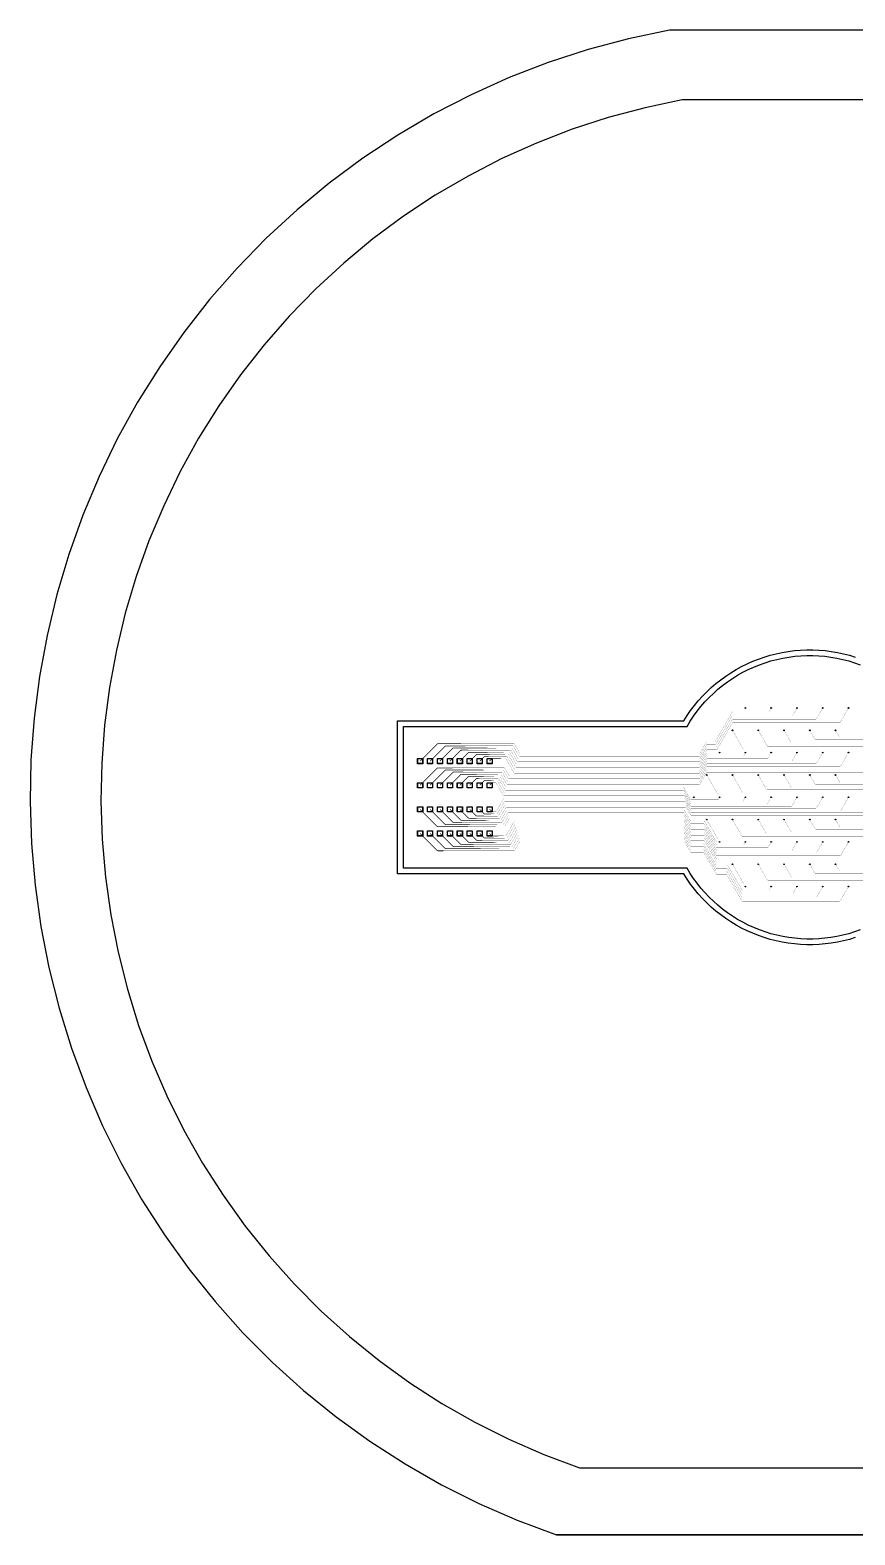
# Model space of a CAD drawing. Header units: metres. Extents: x -54999 to 54999, y -52014 to 54102.
# Drawn here: x -54999 to 3182, y -52014 to 54102 of the extents above; entities that cross this region are included whole.
import ezdxf

# ---------------------------------------------------------------- set-up
doc = ezdxf.new("R2010")
doc.units = ezdxf.units.M
for name, color, linetype in [('eDura_outline_ext', 6, 'Continuous'), ('eDura_outline_int', 6, 'Continuous'), ('etch', 3, 'Continuous'), ('metal', 4, 'Continuous'), ('wafer_ext', 8, 'Continuous'), ('wafer_int', 8, 'Continuous')]:
    doc.layers.add(name, color=color, linetype=linetype)

msp = doc.modelspace()

# ---------------------------------------------------------------- linework, layer by layer
at = {"layer": 'eDura_outline_ext'}
msp.add_lwpolyline([(3210, -9892), (2793, -10018), (2372, -10126), (1946, -10216), (1517, -10289), (1086, -10343), (652, -10380), (218, -10398), (-218, -10398), (-652, -10380), (-1086, -10343), (-1517, -10289), (-1946, -10216), (-2372, -10126), (-2793, -10018), (-3210, -9892), (-3620, -9750), (-4025, -9590), (-4422, -9413), (-4812, -9220), (-5194, -9010), (-5566, -8785), (-5928, -8545), (-6280, -8290), (-6622, -8020), (-6951, -7736), (-7269, -7438), (-7573, -7128), (-7865, -6805), (-8142, -6470), (-8406, -6124), (-8655, -5767), (-8888, -5400), (-8888, -5400), (-29088, -5400), (-29088, 5400), (-8888, 5400), (-8888, 5400), (-8655, 5767), (-8406, 6124), (-8142, 6470), (-7865, 6805), (-7573, 7128), (-7269, 7438), (-6951, 7736), (-6622, 8020), (-6280, 8290), (-5928, 8545), (-5566, 8785), (-5194, 9010), (-4812, 9220), (-4422, 9413), (-4025, 9590), (-3620, 9750), (-3210, 9892), (-2793, 10018), (-2372, 10126), (-1946, 10216), (-1517, 10289), (-1086, 10343), (-652, 10380), (-218, 10398), (218, 10398), (652, 10380), (1086, 10343), (1517, 10289), (1946, 10216), (2372, 10126), (2793, 10018), (3210, 9892)], dxfattribs=at)
at = {"layer": 'eDura_outline_int'}
msp.add_lwpolyline([(3554, -9347), (3151, -9491), (2743, -9617), (2329, -9725), (1912, -9816), (1490, -9888), (1067, -9943), (641, -9979), (214, -9998), (-214, -9998), (-641, -9979), (-1067, -9943), (-1490, -9888), (-1912, -9816), (-2329, -9725), (-2743, -9617), (-3151, -9491), (-3554, -9347), (-3950, -9187), (-4339, -9010), (-4720, -8816), (-5092, -8606), (-5455, -8381), (-5808, -8140), (-6151, -7884), (-6482, -7614), (-6802, -7331), (-7109, -7033), (-7403, -6723), (-7683, -6401), (-7950, -6066), (-8202, -5721), (-8439, -5365), (-8660, -5000), (-8660, -5000), (-28660, -5000), (-28660, 5000), (-8660, 5000), (-8660, 5000), (-8439, 5365), (-8202, 5721), (-7950, 6066), (-7683, 6401), (-7403, 6723), (-7109, 7033), (-6802, 7331), (-6482, 7614), (-6151, 7884), (-5808, 8140), (-5455, 8381), (-5092, 8606), (-4720, 8816), (-4339, 9010), (-3950, 9187), (-3554, 9347), (-3151, 9491), (-2743, 9617), (-2329, 9725), (-1912, 9816), (-1490, 9888), (-1067, 9943), (-641, 9979), (-214, 9998), (214, 9998), (641, 9979), (1067, 9943), (1490, 9888), (1912, 9816), (2329, 9725), (2743, 9617), (3151, 9491), (3554, 9347)], dxfattribs=at)
at = {"layer": 'etch'}
for points in [[(-27660, 2725), (-27310, 2725), (-27310, 2375), (-27660, 2375), (-27660, 2725)], [(-26960, 2725), (-26610, 2725), (-26610, 2375), (-26960, 2375), (-26960, 2725)], [(-26260, 2725), (-25910, 2725), (-25910, 2375), (-26260, 2375), (-26260, 2725)], [(-25560, 2725), (-25210, 2725), (-25210, 2375), (-25560, 2375), (-25560, 2725)], [(-24860, 2725), (-24510, 2725), (-24510, 2375), (-24860, 2375), (-24860, 2725)], [(-24160, 2725), (-23810, 2725), (-23810, 2375), (-24160, 2375), (-24160, 2725)], [(-23460, 2725), (-23110, 2725), (-23110, 2375), (-23460, 2375), (-23460, 2725)], [(-22760, 2725), (-22410, 2725), (-22410, 2375), (-22760, 2375), (-22760, 2725)], [(-27660, 1025), (-27310, 1025), (-27310, 675), (-27660, 675), (-27660, 1025)], [(-26960, 1025), (-26610, 1025), (-26610, 675), (-26960, 675), (-26960, 1025)], [(-26260, 1025), (-25910, 1025), (-25910, 675), (-26260, 675), (-26260, 1025)], [(-25560, 1025), (-25210, 1025), (-25210, 675), (-25560, 675), (-25560, 1025)], [(-24860, 1025), (-24510, 1025), (-24510, 675), (-24860, 675), (-24860, 1025)], [(-24160, 1025), (-23810, 1025), (-23810, 675), (-24160, 675), (-24160, 1025)], [(-23460, 1025), (-23110, 1025), (-23110, 675), (-23460, 675), (-23460, 1025)], [(-22760, 1025), (-22410, 1025), (-22410, 675), (-22760, 675), (-22760, 1025)], [(-27660, -675), (-27310, -675), (-27310, -1025), (-27660, -1025), (-27660, -675)], [(-26960, -675), (-26610, -675), (-26610, -1025), (-26960, -1025), (-26960, -675)], [(-26260, -675), (-25910, -675), (-25910, -1025), (-26260, -1025), (-26260, -675)], [(-25560, -675), (-25210, -675), (-25210, -1025), (-25560, -1025), (-25560, -675)], [(-24860, -675), (-24510, -675), (-24510, -1025), (-24860, -1025), (-24860, -675)], [(-24160, -675), (-23810, -675), (-23810, -1025), (-24160, -1025), (-24160, -675)], [(-23460, -675), (-23110, -675), (-23110, -1025), (-23460, -1025), (-23460, -675)], [(-22760, -675), (-22410, -675), (-22410, -1025), (-22760, -1025), (-22760, -675)], [(-27660, -2375), (-27310, -2375), (-27310, -2725), (-27660, -2725), (-27660, -2375)], [(-26960, -2375), (-26610, -2375), (-26610, -2725), (-26960, -2725), (-26960, -2375)], [(-26260, -2375), (-25910, -2375), (-25910, -2725), (-26260, -2725), (-26260, -2375)], [(-25560, -2375), (-25210, -2375), (-25210, -2725), (-25560, -2725), (-25560, -2375)], [(-24860, -2375), (-24510, -2375), (-24510, -2725), (-24860, -2725), (-24860, -2375)], [(-24160, -2375), (-23810, -2375), (-23810, -2725), (-24160, -2725), (-24160, -2375)], [(-23460, -2375), (-23110, -2375), (-23110, -2725), (-23460, -2725), (-23460, -2375)], [(-22760, -2375), (-22410, -2375), (-22410, -2725), (-22760, -2725), (-22760, -2375)]]:
    msp.add_lwpolyline(points, close=True, dxfattribs=at)
for centre in [(-4545, 6298), (-2727, 6298), (-909, 6298), (909, 6298), (2727, 6298), (-5454, 4723), (-3636, 4723), (-1818, 4723), (0, 4723), (1818, 4723), (-6363, 3149), (-4545, 3149), (-2727, 3149), (-909, 3149), (909, 3149), (2727, 3149), (-7272, 1574), (-5454, 1574), (-3636, 1574), (-1818, 1574), (0, 1574), (1818, 1574), (-8181, 0), (-6363, 0), (-4545, 0), (-2727, 0), (-909, 0), (909, 0), (2727, 0), (-7272, -1574), (-5454, -1574), (-3636, -1574), (-1818, -1574), (0, -1574), (1818, -1574), (-6363, -3149), (-4545, -3149), (-2727, -3149), (-909, -3149), (909, -3149), (2727, -3149), (-5454, -4723), (-3636, -4723), (-1818, -4723), (0, -4723), (1818, -4723), (-4545, -6298), (-2727, -6298), (-909, -6298), (909, -6298), (2727, -6298)]:
    msp.add_circle(centre, 20, dxfattribs=at)
at = {"layer": 'metal'}
for points in [[(-2727, 6298, 10, 10, 0), (-2864, 6061, 10, 10, -0.2679492), (-2907, 6036, 10, 10, 0), (-5425, 6036, 10, 10, 0.2679492), (-5468, 6011, 10, 10, 0), (-6644, 3974, 10, 10, -0.2679492), (-6688, 3949, 10, 10, 0), (-7243, 3949, 10, 10, 0.2679492), (-7286, 3924, 10, 10, 0), (-7748, 3125, 10, 10, -0.2679492), (-7791, 3100, 10, 10, 0), (-20417, 3100, 10, 10, -0.2679492), (-20460, 3125, 10, 10, 0), (-20821, 3750, 10, 10, 0.2679492), (-20864, 3775, 10, 50, 0), (-26240, 3775, 50, 50, 0.1989124), (-26275, 3760, 50, 50, 0), (-27485, 2550, 50, 50, 0)], [(-909, 6298, 10, 10, 0), (-1197, 5799, 10, 10, -0.2679492), (-1240, 5774, 10, 10, 0), (-5425, 5774, 10, 10, 0.2679492), (-5468, 5749, 10, 10, 0), (-6609, 3774, 10, 10, -0.2679492), (-6652, 3749, 10, 10, 0), (-7243, 3749, 10, 10, 0.2679492), (-7286, 3724, 10, 10, 0), (-7748, 2925, 10, 10, -0.2679492), (-7791, 2900, 10, 10, 0), (-20474, 2900, 10, 10, -0.2679492), (-20518, 2925, 10, 10, 0), (-20907, 3600, 10, 10, 0.2679492), (-20951, 3625, 10, 50, 0), (-25690, 3625, 50, 50, 0.1989124), (-25725, 3610, 50, 50, 0), (-26785, 2550, 50, 50, 0)], [(909, 6298, 10, 10, 0), (470, 5537, 10, 10, -0.2679492), (426, 5512, 10, 10, 0), (-5425, 5512, 10, 10, 0.2679492), (-5468, 5487, 10, 10, 0), (-6573, 3574, 10, 10, -0.2679492), (-6616, 3549, 10, 10, 0), (-7243, 3549, 10, 10, 0.2694657), (-7286, 3524, 10, 10, 0), (-7741, 2725, 10, 10, -0.2694657), (-7785, 2700, 10, 10, 0), (-20532, 2700, 10, 10, -0.2679492), (-20575, 2725, 10, 10, 0), (-20994, 3450, 10, 10, 0.2679492), (-21037, 3475, 10, 50, 0), (-25140, 3475, 50, 50, 0.1989124), (-25175, 3460, 50, 50, 0), (-26085, 2550, 50, 50, 0)], [(2727, 6298, 10, 10, 0), (2136, 5275, 10, 10, -0.2679492), (2093, 5250, 10, 10, 0), (-5425, 5250, 10, 10, 0.2679492), (-5468, 5225, 10, 10, 0), (-6537, 3374, 10, 10, -0.2679492), (-6580, 3349, 10, 10, 0), (-7243, 3349, 10, 10, 0.2679492), (-7286, 3324, 10, 10, 0), (-7748, 2525, 10, 10, -0.2679492), (-7791, 2500, 10, 10, 0), (-20590, 2500, 10, 10, -0.2679492), (-20633, 2525, 10, 10, 0), (-21081, 3300, 10, 10, 0.2679492), (-21124, 3325, 10, 50, 0), (-24590, 3325, 50, 50, 0.1989124), (-24625, 3310, 50, 50, 0), (-25385, 2550, 50, 50, 0)], [(23285, 2550, 50, 50, 0), (22975, 2860, 50, 50, 0.1989124), (22940, 2875, 50, 10, 0), (21384, 2875, 10, 10, 0.2679492), (21340, 2850, 10, 10, 0), (20806, 1925, 10, 10, -0.2679492), (20763, 1900, 10, 10, 0), (8282, 1900, 10, 10, 0.2679492), (8239, 1875, 10, 10, 0), (8195, 1799, 10, 10, -0.2679492), (8152, 1774, 10, 10, 0), (7318, 1774, 10, 10, -0.2679492), (7275, 1799, 10, 10, 0), (6377, 3354, 10, 10, 0.2679492), (6334, 3379, 10, 10, 0), (-4649, 3379, 10, 10, -0.2679492), (-4692, 3404, 10, 10, 0), (-5454, 4723, 10, 10, 0)], [(23985, 2550, 50, 50, 0), (23525, 3010, 50, 50, 0.1989124), (23490, 3025, 50, 10, 0), (21297, 3025, 10, 10, 0.2679492), (21254, 3000, 10, 10, 0), (20749, 2125, 10, 10, -0.2679492), (20705, 2100, 10, 10, 0), (8282, 2100, 10, 10, 0.2679492), (8239, 2075, 10, 10, 0), (8195, 1999, 10, 10, -0.2679492), (8152, 1974, 10, 10, 0), (7332, 1974, 10, 10, -0.2679492), (7289, 1999, 10, 10, 0), (6377, 3578, 10, 10, 0.2679492), (6334, 3603, 10, 10, 0), (-2961, 3603, 10, 10, -0.2679492), (-3004, 3628, 10, 10, 0), (-3636, 4723, 10, 10, 0)], [(24685, 2550, 50, 50, 0), (24075, 3160, 50, 50, 0.1989124), (24040, 3175, 50, 10, 0), (21211, 3175, 10, 10, 0.2679492), (21167, 3150, 10, 10, 0), (20691, 2325, 10, 10, -0.2679492), (20648, 2300, 10, 10, 0), (8282, 2300, 10, 10, 0.2679492), (8239, 2275, 10, 10, 0), (8195, 2199, 10, 10, -0.2679492), (8152, 2174, 10, 10, 0), (7346, 2174, 10, 10, -0.2679492), (7303, 2199, 10, 10, 0), (6377, 3802, 10, 10, 0.2679492), (6334, 3827, 10, 10, 0), (-1272, 3827, 10, 10, -0.2679492), (-1315, 3852, 10, 10, 0), (-1818, 4723, 10, 10, 0)], [(25385, 2550, 50, 50, 0), (24625, 3310, 50, 50, 0.1989124), (24590, 3325, 50, 10, 0), (21124, 3325, 10, 10, 0.2679492), (21081, 3300, 10, 10, 0), (20633, 2525, 10, 10, -0.2679492), (20590, 2500, 10, 10, 0), (8282, 2500, 10, 10, 0.2679492), (8239, 2475, 10, 10, 0), (8195, 2399, 10, 10, -0.2679492), (8152, 2374, 10, 10, 0), (7360, 2374, 10, 10, -0.2679492), (7317, 2399, 10, 10, 0), (6377, 4026, 10, 10, 0.2679492), (6334, 4051, 10, 10, 0), (417, 4051, 10, 10, -0.2679492), (374, 4076, 10, 10, 0), (0, 4723, 10, 10, 0)], [(26085, 2550, 50, 50, 0), (25175, 3460, 50, 50, 0.1989124), (25140, 3475, 50, 10, 0), (21037, 3475, 10, 10, 0.2679492), (20994, 3450, 10, 10, 0), (20575, 2725, 10, 10, -0.2679492), (20532, 2700, 10, 10, 0), (8282, 2700, 10, 10, 0.2679492), (8239, 2675, 10, 10, 0), (8195, 2599, 10, 10, -0.2679492), (8152, 2574, 10, 10, 0), (7374, 2574, 10, 10, -0.2679492), (7331, 2599, 10, 10, 0), (6377, 4250, 10, 10, 0.2679492), (6334, 4275, 10, 10, 0), (2106, 4275, 10, 10, -0.2679492), (2062, 4300, 10, 10, 0), (1818, 4723, 10, 10, 0)], [(-6363, 3149, 10, 10, 0), (-7243, 3149, 10, 10, 0.2679492), (-7286, 3124, 10, 10, 0), (-7748, 2325, 10, 10, -0.2679492), (-7791, 2300, 10, 10, 0), (-20648, 2300, 10, 10, -0.2679492), (-20691, 2325, 10, 10, 0), (-21167, 3150, 10, 10, 0.2679492), (-21211, 3175, 10, 50, 0), (-24040, 3175, 50, 50, 0.1989124), (-24075, 3160, 50, 50, 0), (-24685, 2550, 50, 50, 0)], [(909, 3149, 10, 10, 0), (471, 2390, 10, 10, -0.2679492), (427, 2365, 10, 10, 0), (-7243, 2365, 10, 10, 0.2679492), (-7286, 2340, 10, 10, 0), (-7757, 1525, 10, 10, -0.2679492), (-7800, 1500, 10, 10, 0), (-21167, 1500, 10, 10, -0.2679492), (-21211, 1525, 10, 10, 0), (-21514, 2050, 10, 10, 0.2679492), (-21557, 2075, 10, 50, 0), (-26240, 2075, 50, 50, 0.1989124), (-26275, 2060, 50, 50, 0), (-27485, 850, 50, 50, 0)], [(2727, 3149, 10, 10, 0), (2176, 2194, 10, 10, -0.2679492), (2132, 2169, 10, 10, 0), (-7243, 2169, 10, 10, 0.2679492), (-7286, 2144, 10, 10, 0), (-7759, 1325, 10, 10, -0.2679492), (-7803, 1300, 10, 10, 0), (-21225, 1300, 10, 10, -0.2679492), (-21268, 1325, 10, 10, 0), (-21600, 1900, 10, 10, 0.2679492), (-21644, 1925, 10, 50, 0), (-25690, 1925, 50, 50, 0.1989124), (-25725, 1910, 50, 50, 0), (-26785, 850, 50, 50, 0)], [(4545, 3149, 10, 10, 0), (3880, 1998, 10, 10, -0.2679492), (3837, 1973, 10, 10, 0), (-7243, 1973, 10, 10, 0.2679492), (-7286, 1948, 10, 10, 0), (-7762, 1125, 10, 10, -0.2679492), (-7805, 1100, 10, 10, 0), (-21283, 1100, 10, 10, -0.2679492), (-21326, 1125, 10, 10, 0), (-21687, 1750, 10, 10, 0.2679492), (-21730, 1775, 10, 50, 0), (-25140, 1775, 50, 50, 0.1989124), (-25175, 1760, 50, 50, 0), (-26085, 850, 50, 50, 0)], [(6363, 3149, 10, 10, 0), (5585, 1802, 10, 10, -0.2679492), (5542, 1777, 10, 10, 0), (-7243, 1777, 10, 10, 0.2679492), (-7286, 1752, 10, 10, 0), (-7764, 925, 10, 10, -0.2679492), (-7807, 900, 10, 10, 0), (-21340, 900, 10, 10, -0.2679492), (-21384, 925, 10, 10, 0), (-21773, 1600, 10, 10, 0.2679492), (-21817, 1625, 10, 50, 0), (-24590, 1625, 50, 50, 0.1989124), (-24625, 1610, 50, 50, 0), (-25385, 850, 50, 50, 0)], [(-4545, 3149, 10, 10, 0), (-4644, 2978, 10, 10, -0.2679492), (-4687, 2953, 10, 10, 0), (-7243, 2953, 10, 10, 0.2679492), (-7286, 2928, 10, 10, 0), (-7750, 2125, 10, 10, -0.2679492), (-7793, 2100, 10, 10, 0), (-20705, 2100, 10, 10, -0.2679492), (-20749, 2125, 10, 10, 0), (-21254, 3000, 10, 10, 0.2679492), (-21297, 3025, 10, 50, 0), (-23490, 3025, 50, 50, 0.1989124), (-23525, 3010, 50, 50, 0), (-23985, 2550, 50, 50, 0)], [(-2727, 3149, 10, 10, 0), (-2939, 2782, 10, 10, -0.2679492), (-2982, 2757, 10, 10, 0), (-7243, 2757, 10, 10, 0.2679492), (-7286, 2732, 10, 10, 0), (-7752, 1925, 10, 10, -0.2679492), (-7796, 1900, 10, 10, 0), (-20763, 1900, 10, 10, -0.2679492), (-20806, 1925, 10, 10, 0), (-21340, 2850, 10, 10, 0.2679492), (-21384, 2875, 10, 50, 0), (-22940, 2875, 50, 50, 0.1989124), (-22975, 2860, 50, 50, 0), (-23285, 2550, 50, 50, 0)], [(-909, 3149, 10, 10, 0), (-1234, 2586, 10, 10, -0.2679492), (-1277, 2561, 10, 10, 0), (-7243, 2561, 10, 10, 0.2679492), (-7286, 2536, 10, 10, 0), (-7755, 1725, 10, 10, -0.2679492), (-7798, 1700, 10, 10, 0), (-20821, 1700, 10, 10, -0.2679492), (-20864, 1725, 10, 10, 0), (-21427, 2700, 10, 10, 0.2679492), (-21470, 2725, 10, 50, 0), (-22390, 2725, 50, 50, 0.1989124), (-22425, 2710, 50, 50, 0), (-22585, 2550, 50, 50, 0)], [(-6363, 0, 10, 10, 0), (-6439, -132, 10, 10, -0.2679492), (-6483, -157, 10, 10, 0), (-8379, -157, 10, 10, -0.2679492), (-8423, -132, 10, 10, 0), (-8889, 675, 10, 10, 0.2679492), (-8932, 700, 10, 10, 0), (-21398, 700, 10, 10, -0.2679492), (-21441, 725, 10, 10, 0), (-21860, 1450, 10, 10, 0.2679492), (-21903, 1475, 10, 50, 0), (-24040, 1475, 50, 50, 0.1989124), (-24075, 1460, 50, 50, 0), (-24685, 850, 50, 50, 0)], [(-4545, 0, 10, 10, 0), (-4712, -289, 10, 10, -0.2679492), (-4755, -314, 10, 10, 0), (-8379, -314, 10, 10, -0.2679492), (-8423, -289, 10, 10, 0), (-8864, 475, 10, 10, 0.2679492), (-8907, 500, 10, 10, 0), (-21456, 500, 10, 10, -0.2679492), (-21499, 525, 10, 10, 0), (-21947, 1300, 10, 10, 0.2679492), (-21990, 1325, 10, 50, 0), (-23490, 1325, 50, 50, 0.1989124), (-23525, 1310, 50, 50, 0), (-23985, 850, 50, 50, 0)], [(-2727, 0, 10, 10, 0), (-2984, -446, 10, 10, -0.2679492), (-3028, -471, 10, 10, 0), (-8379, -471, 10, 10, -0.2679492), (-8423, -446, 10, 10, 0), (-8839, 275, 10, 10, 0.2679492), (-8882, 300, 10, 10, 0), (-21514, 300, 10, 10, -0.2679492), (-21557, 325, 10, 10, 0), (-22033, 1150, 10, 10, 0.2679492), (-22077, 1175, 10, 50, 0), (-22940, 1175, 50, 50, 0.1989124), (-22975, 1160, 50, 50, 0), (-23285, 850, 50, 50, 0)], [(-7272, 1574, 10, 10, 0), (-6483, 207, 10, 10, 0.2679492), (-6439, 182, 10, 10, 0), (8152, 182, 10, 10, -0.2679492), (8195, 157, 10, 10, 0), (8214, 125, 10, 10, 0.2679492), (8257, 100, 10, 10, 0), (21571, 100, 10, 10, 0.2679492), (21615, 125, 10, 10, 0), (22120, 1000, 10, 10, -0.2679492), (22163, 1025, 10, 50, 0), (22390, 1025, 50, 50, -0.1989124), (22425, 1010, 50, 50, 0), (22585, 850, 50, 50, 0)], [(-5454, 1574, 10, 10, 0), (-4765, 381, 10, 10, 0.2679492), (-4722, 356, 10, 10, 0), (8152, 356, 10, 10, -0.2875616), (8197, 328, 10, 10, 0.2875616), (8242, 300, 10, 10, 0), (21514, 300, 10, 10, 0.2679492), (21557, 325, 10, 10, 0), (22033, 1150, 10, 10, -0.2679492), (22077, 1175, 10, 50, 0), (22940, 1175, 50, 50, -0.1989124), (22975, 1160, 50, 50, 0), (23285, 850, 50, 50, 0)], [(-3636, 1574, 10, 10, 0), (-3048, 555, 10, 10, 0.2679492), (-3004, 530, 10, 10, 0), (8152, 530, 10, 10, -0.2030902), (8188, 515, 10, 10, 0.2030902), (8224, 500, 10, 10, 0), (21456, 500, 10, 10, 0.2679492), (21499, 525, 10, 10, 0), (21947, 1300, 10, 10, -0.2679492), (21990, 1325, 10, 50, 0), (23490, 1325, 50, 50, -0.1989124), (23525, 1310, 50, 50, 0), (23985, 850, 50, 50, 0)], [(-1818, 1574, 10, 10, 0), (-1330, 729, 10, 10, 0.2679492), (-1287, 704, 10, 10, 0), (8179, 704, 10, 10, -0.0159501), (8183, 704, 10, 10, 0), (8249, 700, 10, 10, 0.0159501), (8252, 700, 10, 10, 0), (21398, 700, 10, 10, 0.2679492), (21441, 725, 10, 10, 0), (21860, 1450, 10, 10, -0.2679492), (21903, 1475, 10, 50, 0), (24040, 1475, 50, 50, -0.1989124), (24075, 1460, 50, 50, 0), (24685, 850, 50, 50, 0)], [(0, 1574, 10, 10, 0), (387, 903, 10, 10, 0.2679492), (431, 878, 10, 10, 0), (8166, 878, 10, 10, 0.1467863), (8194, 887, 10, 10, 0), (8201, 892, 10, 10, -0.1467863), (8229, 900, 10, 10, 0), (21340, 900, 10, 10, 0.2679492), (21384, 925, 10, 10, 0), (21773, 1600, 10, 10, -0.2679492), (21817, 1625, 10, 50, 0), (24590, 1625, 50, 50, -0.1989124), (24625, 1610, 50, 50, 0), (25385, 850, 50, 50, 0)], [(1818, 1574, 10, 10, 0), (2105, 1077, 10, 10, 0.2679492), (2148, 1052, 10, 10, 0), (8151, 1052, 10, 10, 0.2603689), (8194, 1076, 10, 10, -0.2603689), (8236, 1100, 10, 10, 0), (21283, 1100, 10, 10, 0.2679492), (21326, 1125, 10, 10, 0), (21687, 1750, 10, 10, -0.2679492), (21730, 1775, 10, 50, 0), (25140, 1775, 50, 50, -0.1989124), (25175, 1760, 50, 50, 0), (26085, 850, 50, 50, 0)], [(6363, 0, 10, 10, 0), (5652, -1231, 10, 10, -0.2679492), (5609, -1256, 10, 10, 0), (-8379, -1256, 10, 10, -0.2679492), (-8423, -1231, 10, 10, 0), (-8715, -725, 10, 10, 0.2679492), (-8758, -700, 10, 10, 0), (-21398, -700, 10, 10, 0.2679492), (-21441, -725, 10, 10, 0), (-21860, -1450, 10, 10, -0.2679492), (-21903, -1475, 10, 50, 0), (-24040, -1475, 50, 50, -0.1989124), (-24075, -1460, 50, 50, 0), (-24685, -850, 50, 50, 0)], [(4545, 0, 10, 10, 0), (3925, -1074, 10, 10, -0.2679492), (3882, -1099, 10, 10, 0), (-8379, -1099, 10, 10, -0.2679492), (-8423, -1074, 10, 10, 0), (-8740, -525, 10, 10, 0.2679492), (-8783, -500, 10, 10, 0), (-21456, -500, 10, 10, 0.2679492), (-21499, -525, 10, 10, 0), (-21947, -1300, 10, 10, -0.2679492), (-21990, -1325, 10, 50, 0), (-23490, -1325, 50, 50, -0.1989124), (-23525, -1310, 50, 50, 0), (-23985, -850, 50, 50, 0)], [(2727, 0, 10, 10, 0), (2198, -917, 10, 10, -0.2679492), (2154, -942, 10, 10, 0), (-8379, -942, 10, 10, -0.2679492), (-8423, -917, 10, 10, 0), (-8764, -325, 10, 10, 0.2679492), (-8808, -300, 10, 10, 0), (-21514, -300, 10, 10, 0.2679492), (-21557, -325, 10, 10, 0), (-22033, -1150, 10, 10, -0.2679492), (-22077, -1175, 10, 50, 0), (-22940, -1175, 50, 50, -0.1989124), (-22975, -1160, 50, 50, 0), (-23285, -850, 50, 50, 0)], [(-909, 0, 10, 10, 0), (-1257, -603, 10, 10, -0.2679492), (-1300, -628, 10, 10, 0), (-8379, -628, 10, 10, -0.2679492), (-8423, -603, 10, 10, 0), (-8814, 75, 10, 10, 0.2679492), (-8857, 100, 10, 10, 0), (-21571, 100, 10, 10, -0.2679492), (-21615, 125, 10, 10, 0), (-22120, 1000, 10, 10, 0.2679492), (-22163, 1025, 10, 50, 0), (-22390, 1025, 50, 50, 0.1989124), (-22425, 1010, 50, 50, 0), (-22585, 850, 50, 50, 0)], [(909, 0, 10, 10, 0), (470, -760, 10, 10, -0.2679492), (427, -785, 10, 10, 0), (-8379, -785, 10, 10, -0.2679492), (-8423, -760, 10, 10, 0), (-8789, -125, 10, 10, 0.2679492), (-8833, -100, 10, 10, 0), (-21571, -100, 10, 10, 0.2679492), (-21615, -125, 10, 10, 0), (-22120, -1000, 10, 10, -0.2679492), (-22163, -1025, 10, 50, 0), (-22390, -1025, 50, 50, -0.1989124), (-22425, -1010, 50, 50, 0), (-22585, -850, 50, 50, 0)], [(-27485, -850, 50, 50, 0), (-26275, -2060, 50, 50, 0.1989124), (-26240, -2075, 50, 10, 0), (-21557, -2075, 10, 10, 0.2679492), (-21514, -2050, 10, 10, 0), (-21211, -1525, 10, 10, -0.2679492), (-21167, -1500, 10, 10, 0), (-8884, -1500, 10, 10, -0.2679492), (-8841, -1525, 10, 10, 0), (-8423, -2249, 10, 10, 0.2679492), (-8379, -2274, 10, 10, 0), (-7463, -2274, 10, 10, -0.2679492), (-7420, -2299, 10, 10, 0), (-6605, -3712, 10, 10, 0.2679492), (-6561, -3737, 10, 10, 0), (-1277, -3737, 10, 10, 0.2679492), (-1234, -3712, 10, 10, 0), (-909, -3149, 10, 10, 0)], [(-26785, -850, 50, 50, 0), (-25725, -1910, 50, 50, 0.1989124), (-25690, -1925, 50, 10, 0), (-21644, -1925, 10, 10, 0.2679492), (-21600, -1900, 10, 10, 0), (-21268, -1325, 10, 10, -0.2679492), (-21225, -1300, 10, 10, 0), (-8884, -1300, 10, 10, -0.2679492), (-8841, -1325, 10, 10, 0), (-8423, -2049, 10, 10, 0.2679492), (-8379, -2074, 10, 10, 0), (-7466, -2074, 10, 10, -0.2679492), (-7422, -2099, 10, 10, 0), (-6605, -3516, 10, 10, 0.2679492), (-6561, -3541, 10, 10, 0), (-2982, -3541, 10, 10, 0.2679492), (-2939, -3516, 10, 10, 0), (-2727, -3149, 10, 10, 0)], [(-4545, -3149, 10, 10, 0), (-4644, -3320, 10, 10, -0.2679492), (-4687, -3345, 10, 10, 0), (-6561, -3345, 10, 10, -0.2679492), (-6605, -3320, 10, 10, 0), (-7425, -1899, 10, 10, 0.2679492), (-7468, -1874, 10, 10, 0), (-8379, -1874, 10, 10, -0.2679492), (-8423, -1849, 10, 10, 0), (-8841, -1125, 10, 10, 0.2679492), (-8884, -1100, 10, 10, 0), (-21283, -1100, 10, 10, 0.2679492), (-21326, -1125, 10, 10, 0), (-21687, -1750, 10, 10, -0.2679492), (-21730, -1775, 10, 50, 0), (-25140, -1775, 50, 50, -0.1989124), (-25175, -1760, 50, 50, 0), (-26085, -850, 50, 50, 0)], [(-6363, -3149, 10, 10, 0), (-6561, -3149, 10, 10, -0.2679492), (-6605, -3124, 10, 10, 0), (-7427, -1699, 10, 10, 0.2679492), (-7470, -1674, 10, 10, 0), (-8379, -1674, 10, 10, -0.2679492), (-8423, -1649, 10, 10, 0), (-8841, -925, 10, 10, 0.2679492), (-8884, -900, 10, 10, 0), (-21340, -900, 10, 10, 0.2679492), (-21384, -925, 10, 10, 0), (-21773, -1600, 10, 10, -0.2679492), (-21817, -1625, 10, 50, 0), (-24590, -1625, 50, 50, -0.1989124), (-24625, -1610, 50, 50, 0), (-25385, -850, 50, 50, 0)], [(27485, -850, 50, 50, 0), (26275, -2060, 50, 50, -0.1989124), (26240, -2075, 50, 10, 0), (21557, -2075, 10, 10, -0.2679492), (21514, -2050, 10, 10, 0), (21211, -1525, 10, 10, 0.2679492), (21167, -1500, 10, 10, 0), (8274, -1500, 10, 10, 0.2679492), (8231, -1525, 10, 10, 0), (7514, -2767, 10, 10, -0.2679492), (7470, -2792, 10, 10, 0), (-4722, -2792, 10, 10, -0.2679492), (-4765, -2767, 10, 10, 0), (-5454, -1574, 10, 10, 0)], [(26785, -850, 50, 50, 0), (25725, -1910, 50, 50, -0.1989124), (25690, -1925, 50, 10, 0), (21644, -1925, 10, 10, -0.2679492), (21600, -1900, 10, 10, 0), (21268, -1325, 10, 10, 0.2679492), (21225, -1300, 10, 10, 0), (8289, -1300, 10, 10, 0.2679492), (8246, -1325, 10, 10, 0), (7514, -2593, 10, 10, -0.2679492), (7470, -2618, 10, 10, 0), (-3004, -2618, 10, 10, -0.2679492), (-3048, -2593, 10, 10, 0), (-3636, -1574, 10, 10, 0)], [(26085, -850, 50, 50, 0), (25175, -1760, 50, 50, -0.1989124), (25140, -1775, 50, 10, 0), (21730, -1775, 10, 10, -0.2679492), (21687, -1750, 10, 10, 0), (21326, -1125, 10, 10, 0.2679492), (21283, -1100, 10, 10, 0), (8304, -1100, 10, 10, 0.2679492), (8261, -1125, 10, 10, 0), (7514, -2419, 10, 10, -0.2679492), (7470, -2444, 10, 10, 0), (-1287, -2444, 10, 10, -0.2679492), (-1330, -2419, 10, 10, 0), (-1818, -1574, 10, 10, 0)], [(0, -1574, 10, 10, 0), (387, -2245, 10, 10, 0.2679492), (431, -2270, 10, 10, 0), (7470, -2270, 10, 10, 0.2679492), (7514, -2245, 10, 10, 0), (8276, -925, 10, 10, -0.2679492), (8319, -900, 10, 10, 0), (21340, -900, 10, 10, -0.2679492), (21384, -925, 10, 10, 0), (21773, -1600, 10, 10, 0.2679492), (21817, -1625, 10, 50, 0), (24590, -1625, 50, 50, 0.1989124), (24625, -1610, 50, 50, 0), (25385, -850, 50, 50, 0)], [(1818, -1574, 10, 10, 0), (2105, -2071, 10, 10, 0.2679492), (2148, -2096, 10, 10, 0), (7470, -2096, 10, 10, 0.2679492), (7514, -2071, 10, 10, 0), (8291, -725, 10, 10, -0.2679492), (8334, -700, 10, 10, 0), (21398, -700, 10, 10, -0.2679492), (21441, -725, 10, 10, 0), (21860, -1450, 10, 10, 0.2679492), (21903, -1475, 10, 50, 0), (24040, -1475, 50, 50, 0.1989124), (24075, -1460, 50, 50, 0), (24685, -850, 50, 50, 0)], [(4545, -3149, 10, 10, 0), (3880, -4300, 10, 10, -0.2679492), (3837, -4325, 10, 10, 0), (-6561, -4325, 10, 10, -0.2679492), (-6605, -4300, 10, 10, 0), (-7413, -2899, 10, 10, 0.2679492), (-7457, -2874, 10, 10, 0), (-8379, -2874, 10, 10, -0.2679492), (-8423, -2849, 10, 10, 0), (-8841, -2125, 10, 10, 0.2679492), (-8884, -2100, 10, 10, 0), (-20705, -2100, 10, 10, 0.2679492), (-20749, -2125, 10, 10, 0), (-21254, -3000, 10, 10, -0.2679492), (-21297, -3025, 10, 50, 0), (-23490, -3025, 50, 50, -0.1989124), (-23525, -3010, 50, 50, 0), (-23985, -2550, 50, 50, 0)], [(-23285, -2550, 50, 50, 0), (-22975, -2860, 50, 50, 0.1989124), (-22940, -2875, 50, 10, 0), (-21384, -2875, 10, 10, 0.2679492), (-21340, -2850, 10, 10, 0), (-20806, -1925, 10, 10, -0.2679492), (-20763, -1900, 10, 10, 0), (-8884, -1900, 10, 10, -0.2679492), (-8841, -1925, 10, 10, 0), (-8423, -2649, 10, 10, 0.2679492), (-8379, -2674, 10, 10, 0), (-7459, -2674, 10, 10, -0.2679492), (-7416, -2699, 10, 10, 0), (-6605, -4104, 10, 10, 0.2679492), (-6561, -4129, 10, 10, 0), (2132, -4129, 10, 10, 0.2679492), (2176, -4104, 10, 10, 0), (2727, -3149, 10, 10, 0)], [(909, -3149, 10, 10, 0), (471, -3908, 10, 10, -0.2679492), (427, -3933, 10, 10, 0), (-6561, -3933, 10, 10, -0.2679492), (-6605, -3908, 10, 10, 0), (-7418, -2499, 10, 10, 0.2679492), (-7461, -2474, 10, 10, 0), (-8379, -2474, 10, 10, -0.2679492), (-8423, -2449, 10, 10, 0), (-8841, -1725, 10, 10, 0.2679492), (-8884, -1700, 10, 10, 0), (-20821, -1700, 10, 10, 0.2679492), (-20864, -1725, 10, 10, 0), (-21427, -2700, 10, 10, -0.2679492), (-21470, -2725, 10, 50, 0), (-22390, -2725, 50, 50, -0.1989124), (-22425, -2710, 50, 50, 0), (-22585, -2550, 50, 50, 0)], [(-7272, -1574, 10, 10, 0), (-6483, -2941, 10, 10, 0.2679492), (-6439, -2966, 10, 10, 0), (7470, -2966, 10, 10, 0.2679492), (7514, -2941, 10, 10, 0), (8216, -1725, 10, 10, -0.2679492), (8259, -1700, 10, 10, 0), (20821, -1700, 10, 10, -0.2679492), (20864, -1725, 10, 10, 0), (21427, -2700, 10, 10, 0.2679492), (21470, -2725, 10, 50, 0), (22390, -2725, 50, 50, 0.1989124), (22425, -2710, 50, 50, 0), (22585, -2550, 50, 50, 0)], [(2727, -6298, 10, 10, 0), (2136, -7321, 10, 10, -0.2679492), (2093, -7346, 10, 10, 0), (-4743, -7346, 10, 10, -0.2679492), (-4787, -7321, 10, 10, 0), (-5868, -5448, 10, 10, 0.2679492), (-5911, -5423, 10, 10, 0), (-6561, -5423, 10, 10, -0.2679492), (-6605, -5398, 10, 10, 0), (-7470, -3899, 10, 10, 0.2679492), (-7513, -3874, 10, 10, 0), (-8379, -3874, 10, 10, -0.2679492), (-8423, -3849, 10, 10, 0), (-8841, -3125, 10, 10, 0.2679492), (-8884, -3100, 10, 10, 0), (-20417, -3100, 10, 10, 0.2679492), (-20460, -3125, 10, 10, 0), (-20821, -3750, 10, 10, -0.2679492), (-20864, -3775, 10, 50, 0), (-26240, -3775, 50, 50, -0.1989124), (-26275, -3760, 50, 50, 0), (-27485, -2550, 50, 50, 0)], [(909, -6298, 10, 10, 0), (470, -7059, 10, 10, -0.2679492), (426, -7084, 10, 10, 0), (-4743, -7084, 10, 10, -0.2679492), (-4787, -7059, 10, 10, 0), (-5832, -5248, 10, 10, 0.2679492), (-5875, -5223, 10, 10, 0), (-6561, -5223, 10, 10, -0.2679492), (-6605, -5198, 10, 10, 0), (-7470, -3699, 10, 10, 0.2679492), (-7513, -3674, 10, 10, 0), (-8379, -3674, 10, 10, -0.2679492), (-8423, -3649, 10, 10, 0), (-8841, -2925, 10, 10, 0.2679492), (-8884, -2900, 10, 10, 0), (-20474, -2900, 10, 10, 0.2679492), (-20518, -2925, 10, 10, 0), (-20907, -3600, 10, 10, -0.2679492), (-20951, -3625, 10, 50, 0), (-25690, -3625, 50, 50, -0.1989124), (-25725, -3610, 50, 50, 0), (-26785, -2550, 50, 50, 0)], [(-909, -6298, 10, 10, 0), (-1197, -6797, 10, 10, -0.2679492), (-1240, -6822, 10, 10, 0), (-4743, -6822, 10, 10, -0.2679492), (-4787, -6797, 10, 10, 0), (-5796, -5048, 10, 10, 0.2679492), (-5839, -5023, 10, 10, 0), (-6561, -5023, 10, 10, -0.2679492), (-6605, -4998, 10, 10, 0), (-7470, -3499, 10, 10, 0.2679492), (-7513, -3474, 10, 10, 0), (-8379, -3474, 10, 10, -0.2679492), (-8423, -3449, 10, 10, 0), (-8841, -2725, 10, 10, 0.2679492), (-8884, -2700, 10, 10, 0), (-20532, -2700, 10, 10, 0.2679492), (-20575, -2725, 10, 10, 0), (-20994, -3450, 10, 10, -0.2679492), (-21037, -3475, 10, 50, 0), (-25140, -3475, 50, 50, -0.1989124), (-25175, -3460, 50, 50, 0), (-26085, -2550, 50, 50, 0)], [(-2727, -6298, 10, 10, 0), (-2864, -6535, 10, 10, -0.2679492), (-2907, -6560, 10, 10, 0), (-4743, -6560, 10, 10, -0.2679492), (-4787, -6535, 10, 10, 0), (-5760, -4848, 10, 10, 0.2679492), (-5804, -4823, 10, 10, 0), (-6561, -4823, 10, 10, -0.2679492), (-6605, -4798, 10, 10, 0), (-7470, -3299, 10, 10, 0.2679492), (-7513, -3274, 10, 10, 0), (-8379, -3274, 10, 10, -0.2679492), (-8423, -3249, 10, 10, 0), (-8841, -2525, 10, 10, 0.2679492), (-8884, -2500, 10, 10, 0), (-20590, -2500, 10, 10, 0.2679492), (-20633, -2525, 10, 10, 0), (-21081, -3300, 10, 10, -0.2679492), (-21124, -3325, 10, 50, 0), (-24590, -3325, 50, 50, -0.1989124), (-24625, -3310, 50, 50, 0), (-25385, -2550, 50, 50, 0)], [(6363, -3149, 10, 10, 0), (5585, -4496, 10, 10, -0.2679492), (5542, -4521, 10, 10, 0), (-6561, -4521, 10, 10, -0.2679492), (-6605, -4496, 10, 10, 0), (-7411, -3099, 10, 10, 0.2679492), (-7454, -3074, 10, 10, 0), (-8379, -3074, 10, 10, -0.2679492), (-8423, -3049, 10, 10, 0), (-8841, -2325, 10, 10, 0.2679492), (-8884, -2300, 10, 10, 0), (-20648, -2300, 10, 10, 0.2679492), (-20691, -2325, 10, 10, 0), (-21167, -3150, 10, 10, -0.2679492), (-21211, -3175, 10, 50, 0), (-24040, -3175, 50, 50, -0.1989124), (-24075, -3160, 50, 50, 0), (-24685, -2550, 50, 50, 0)], [(-5454, -4723, 10, 10, 0), (-4692, -6042, 10, 10, 0.2679492), (-4649, -6067, 10, 10, 0), (5652, -6067, 10, 10, 0.2679492), (5696, -6042, 10, 10, 0), (6601, -4474, 10, 10, -0.2679492), (6645, -4449, 10, 10, 0), (7470, -4449, 10, 10, 0.2679492), (7514, -4424, 10, 10, 0), (8264, -3125, 10, 10, -0.2679492), (8307, -3100, 10, 10, 0), (20417, -3100, 10, 10, -0.2679492), (20460, -3125, 10, 10, 0), (20821, -3750, 10, 10, 0.2679492), (20864, -3775, 10, 50, 0), (26240, -3775, 50, 50, 0.1989124), (26275, -3760, 50, 50, 0), (27485, -2550, 50, 50, 0)], [(-3636, -4723, 10, 10, 0), (-3004, -5818, 10, 10, 0.2679492), (-2961, -5843, 10, 10, 0), (5652, -5843, 10, 10, 0.2679492), (5696, -5818, 10, 10, 0), (6587, -4274, 10, 10, -0.2679492), (6631, -4249, 10, 10, 0), (7470, -4249, 10, 10, 0.2679492), (7514, -4224, 10, 10, 0), (8264, -2925, 10, 10, -0.2679492), (8307, -2900, 10, 10, 0), (20474, -2900, 10, 10, -0.2679492), (20518, -2925, 10, 10, 0), (20907, -3600, 10, 10, 0.2679492), (20951, -3625, 10, 50, 0), (25690, -3625, 50, 50, 0.1989124), (25725, -3610, 50, 50, 0), (26785, -2550, 50, 50, 0)], [(-1818, -4723, 10, 10, 0), (-1315, -5594, 10, 10, 0.2679492), (-1272, -5619, 10, 10, 0), (5652, -5619, 10, 10, 0.2679492), (5696, -5594, 10, 10, 0), (6574, -4074, 10, 10, -0.2679492), (6617, -4049, 10, 10, 0), (7470, -4049, 10, 10, 0.2679492), (7514, -4024, 10, 10, 0), (8264, -2725, 10, 10, -0.2679492), (8307, -2700, 10, 10, 0), (20532, -2700, 10, 10, -0.2679492), (20575, -2725, 10, 10, 0), (20994, -3450, 10, 10, 0.2679492), (21037, -3475, 10, 50, 0), (25140, -3475, 50, 50, 0.1989124), (25175, -3460, 50, 50, 0), (26085, -2550, 50, 50, 0)], [(0, -4723, 10, 10, 0), (374, -5370, 10, 10, 0.2679492), (417, -5395, 10, 10, 0), (5652, -5395, 10, 10, 0.2679492), (5696, -5370, 10, 10, 0), (6560, -3874, 10, 10, -0.2679492), (6603, -3849, 10, 10, 0), (7470, -3849, 10, 10, 0.2679492), (7514, -3824, 10, 10, 0), (8264, -2525, 10, 10, -0.2679492), (8307, -2500, 10, 10, 0), (20590, -2500, 10, 10, -0.2679492), (20633, -2525, 10, 10, 0), (21081, -3300, 10, 10, 0.2679492), (21124, -3325, 10, 50, 0), (24590, -3325, 50, 50, 0.1989124), (24625, -3310, 50, 50, 0), (25385, -2550, 50, 50, 0)], [(1818, -4723, 10, 10, 0), (2062, -5146, 10, 10, 0.2679492), (2106, -5171, 10, 10, 0), (5652, -5171, 10, 10, 0.2679492), (5696, -5146, 10, 10, 0), (6546, -3674, 10, 10, -0.2679492), (6589, -3649, 10, 10, 0), (7470, -3649, 10, 10, 0.2679492), (7514, -3624, 10, 10, 0), (8264, -2325, 10, 10, -0.2679492), (8307, -2300, 10, 10, 0), (20648, -2300, 10, 10, -0.2679492), (20691, -2325, 10, 10, 0), (21167, -3150, 10, 10, 0.2679492), (21211, -3175, 10, 50, 0), (24040, -3175, 50, 50, 0.1989124), (24075, -3160, 50, 50, 0), (24685, -2550, 50, 50, 0)]]:
    msp.add_lwpolyline(points, format="xyseb", dxfattribs=at)
at = {"layer": 'metal', "const_width": 10}
for points in [[(-7272, 3949), (-7272, 3949)], [(-7272, 3749), (-7272, 3749)], [(-7272, 3549), (-7272, 3549)], [(-7272, 3349), (-7272, 3349)], [(-6363, 3149), (-6363, 3149)], [(-8408, -1674), (-8408, -1674)], [(-8408, -1874), (-8408, -1874)], [(-8408, -2074), (-8408, -2074)], [(-8408, -2274), (-8408, -2274)], [(-8408, -2474), (-8408, -2474)], [(-8408, -2674), (-8408, -2674)], [(-8408, -2874), (-8408, -2874)], [(-8408, -3074), (-8408, -3074)], [(-6363, -3149), (-6363, -3149)], [(-8408, -3274), (-8408, -3274)], [(-8408, -3474), (-8408, -3474)], [(-8408, -3674), (-8408, -3674)], [(-8408, -3874), (-8408, -3874)], [(-6590, -4823), (-6590, -4823)], [(-6590, -5023), (-6590, -5023)], [(-6590, -5223), (-6590, -5223)], [(-6590, -5423), (-6590, -5423)], [(-4545, -6298), (-4545, -6298)]]:
    msp.add_lwpolyline(points, dxfattribs=at)
at = {"layer": 'metal'}
for points in [[(-27665, 2730), (-27305, 2730), (-27305, 2370), (-27665, 2370), (-27665, 2730)], [(-26965, 2730), (-26605, 2730), (-26605, 2370), (-26965, 2370), (-26965, 2730)], [(-26265, 2730), (-25905, 2730), (-25905, 2370), (-26265, 2370), (-26265, 2730)], [(-25565, 2730), (-25205, 2730), (-25205, 2370), (-25565, 2370), (-25565, 2730)], [(-24865, 2730), (-24505, 2730), (-24505, 2370), (-24865, 2370), (-24865, 2730)], [(-24165, 2730), (-23805, 2730), (-23805, 2370), (-24165, 2370), (-24165, 2730)], [(-23465, 2730), (-23105, 2730), (-23105, 2370), (-23465, 2370), (-23465, 2730)], [(-22765, 2730), (-22405, 2730), (-22405, 2370), (-22765, 2370), (-22765, 2730)], [(-27665, 1030), (-27305, 1030), (-27305, 670), (-27665, 670), (-27665, 1030)], [(-26965, 1030), (-26605, 1030), (-26605, 670), (-26965, 670), (-26965, 1030)], [(-26265, 1030), (-25905, 1030), (-25905, 670), (-26265, 670), (-26265, 1030)], [(-25565, 1030), (-25205, 1030), (-25205, 670), (-25565, 670), (-25565, 1030)], [(-24865, 1030), (-24505, 1030), (-24505, 670), (-24865, 670), (-24865, 1030)], [(-24165, 1030), (-23805, 1030), (-23805, 670), (-24165, 670), (-24165, 1030)], [(-23465, 1030), (-23105, 1030), (-23105, 670), (-23465, 670), (-23465, 1030)], [(-22765, 1030), (-22405, 1030), (-22405, 670), (-22765, 670), (-22765, 1030)], [(-27665, -670), (-27305, -670), (-27305, -1030), (-27665, -1030), (-27665, -670)], [(-26965, -670), (-26605, -670), (-26605, -1030), (-26965, -1030), (-26965, -670)], [(-26265, -670), (-25905, -670), (-25905, -1030), (-26265, -1030), (-26265, -670)], [(-25565, -670), (-25205, -670), (-25205, -1030), (-25565, -1030), (-25565, -670)], [(-24865, -670), (-24505, -670), (-24505, -1030), (-24865, -1030), (-24865, -670)], [(-24165, -670), (-23805, -670), (-23805, -1030), (-24165, -1030), (-24165, -670)], [(-23465, -670), (-23105, -670), (-23105, -1030), (-23465, -1030), (-23465, -670)], [(-22765, -670), (-22405, -670), (-22405, -1030), (-22765, -1030), (-22765, -670)], [(-27665, -2370), (-27305, -2370), (-27305, -2730), (-27665, -2730), (-27665, -2370)], [(-26965, -2370), (-26605, -2370), (-26605, -2730), (-26965, -2730), (-26965, -2370)], [(-26265, -2370), (-25905, -2370), (-25905, -2730), (-26265, -2730), (-26265, -2370)], [(-25565, -2370), (-25205, -2370), (-25205, -2730), (-25565, -2730), (-25565, -2370)], [(-24865, -2370), (-24505, -2370), (-24505, -2730), (-24865, -2730), (-24865, -2370)], [(-24165, -2370), (-23805, -2370), (-23805, -2730), (-24165, -2730), (-24165, -2370)], [(-23465, -2370), (-23105, -2370), (-23105, -2730), (-23465, -2730), (-23465, -2370)], [(-22765, -2370), (-22405, -2370), (-22405, -2730), (-22765, -2730), (-22765, -2370)]]:
    msp.add_lwpolyline(points, close=True, dxfattribs=at)
for centre in [(-4545, 6298), (-2727, 6298), (-909, 6298), (909, 6298), (2727, 6298), (-5454, 4723), (-3636, 4723), (-1818, 4723), (0, 4723), (1818, 4723), (-6363, 3149), (-4545, 3149), (-2727, 3149), (-909, 3149), (909, 3149), (2727, 3149), (-7272, 1574), (-5454, 1574), (-3636, 1574), (-1818, 1574), (0, 1574), (1818, 1574), (-8181, 0), (-6363, 0), (-4545, 0), (-2727, 0), (-909, 0), (909, 0), (2727, 0), (-7272, -1574), (-5454, -1574), (-3636, -1574), (-1818, -1574), (0, -1574), (1818, -1574), (-6363, -3149), (-4545, -3149), (-2727, -3149), (-909, -3149), (909, -3149), (2727, -3149), (-5454, -4723), (-3636, -4723), (-1818, -4723), (0, -4723), (1818, -4723), (-4545, -6298), (-2727, -6298), (-909, -6298), (909, -6298), (2727, -6298)]:
    msp.add_circle(centre, 25, dxfattribs=at)
at = {"layer": 'wafer_ext'}
msp.add_lwpolyline([(9900, 54102), (-9900, 54102), (-9900, 54102), (-12788, 53493), (-15639, 52730), (-18445, 51815), (-21197, 50751), (-23889, 49541), (-26512, 48188), (-29059, 46697), (-31522, 45071), (-33894, 43315), (-36168, 41435), (-38339, 39435), (-40399, 37322), (-42343, 35101), (-44165, 32779), (-45859, 30363), (-47422, 27860), (-48848, 25276), (-50133, 22619), (-51275, 19898), (-52268, 17119), (-53111, 14290), (-53801, 11421), (-54336, 8519), (-54715, 5592), (-54936, 2649), (-54999, -302), (-54904, -3251), (-54650, -6192), (-54240, -9114), (-53673, -12010), (-52951, -14872), (-52077, -17691), (-51053, -20459), (-49882, -23168), (-48568, -25810), (-47113, -28378), (-45523, -30865), (-43802, -33262), (-41955, -35564), (-39987, -37763), (-37904, -39853), (-35712, -41829), (-33417, -43684), (-31025, -45414), (-28545, -47013), (-25982, -48476), (-23344, -49800), (-20639, -50981), (-17875, -52014), (17875, -52014), (-17875, -52014), (17875, -52014)], dxfattribs=at)
at = {"layer": 'wafer_int'}
msp.add_lwpolyline([(9000, 49183), (-9000, 49183), (-9000, 49183), (-11625, 48630), (-14217, 47936), (-16768, 47105), (-19270, 46137), (-21717, 45037), (-24102, 43808), (-26417, 42452), (-28656, 40974), (-30813, 39377), (-32880, 37668), (-34854, 35850), (-36726, 33929), (-38493, 31910), (-40150, 29799), (-41690, 27603), (-43111, 25327), (-44407, 22978), (-45576, 20563), (-46613, 18089), (-47516, 15562), (-48283, 12991), (-48910, 10383), (-49397, 7744), (-49741, 5083), (-49942, 2408), (-49999, -274), (-49913, -2956), (-49682, -5629), (-49309, -8286), (-48793, -10919), (-48137, -13520), (-47343, -16083), (-46412, -18599), (-45348, -21062), (-44153, -23464), (-42830, -25798), (-41385, -28059), (-39820, -30238), (-38141, -32331), (-36352, -34330), (-34458, -36230), (-32465, -38026), (-30379, -39713), (-28205, -41285), (-25950, -42739), (-23620, -44069), (-21222, -45273), (-18763, -46346), (-16250, -47286), (-16250, -47286), (16250, -47286)], dxfattribs=at)

doc.saveas('drawing.dxf')
